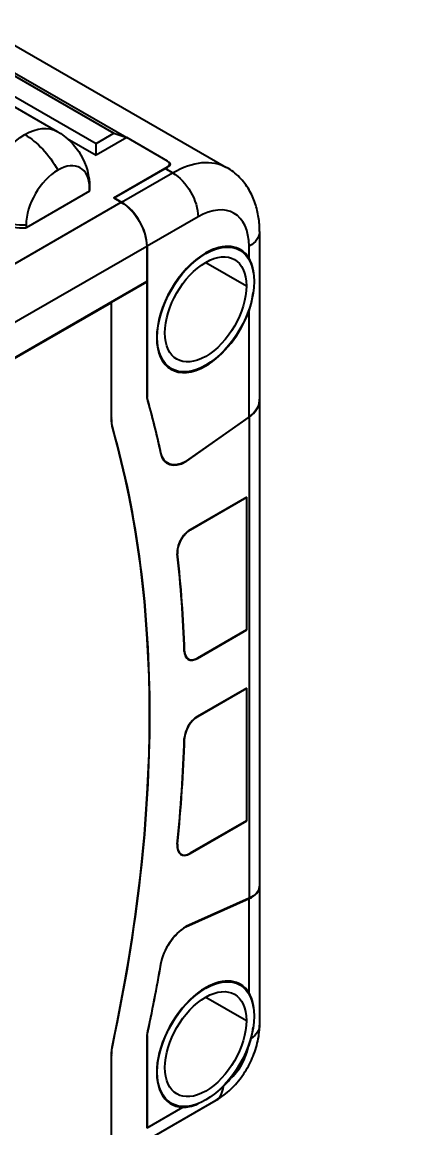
# Model space of a CAD drawing. Header units: millimetres. Extents: x -383313 to -161684, y -117025 to 99224.
# Drawn here: x -327472.3 to -327450.8, y 30512.6 to 30574.1 of the extents above; entities that cross this region are included whole.
import ezdxf

# ---------------------------------------------------------------- set-up
doc = ezdxf.new("R2010")
doc.units = ezdxf.units.MM
doc.header["$MEASUREMENT"] = 0
doc.layers.get('Defpoints').update_dxf_attribs({"color": 31})
doc.layers.add('001__КОНСТРУКТИВ__размеры внутр.', color=7, linetype='Continuous')
doc.layers.add('PV-2BB', color=7, linetype='Continuous')
doc.styles.add('PSTUDIO', font='arial.ttf')
doc.dimstyles.new('PS_TICK', dxfattribs={"dimscale": 100, "dimtxt": 2.5, "dimasz": 1, "dimexe": 2, "dimexo": 2, "dimgap": 1, "dimtad": 1, "dimdec": 0, "dimzin": 0, "dimdsep": 46, "dimtxsty": 'PSTUDIO', "dimblk": 'ARCHTICK', "dimcen": 2, "dimdle": 1.5, "dimse1": 1, "dimse2": 1, "dimadec": 0, "dimazin": 0, "dimtfac": 1, "dimtdec": 0, "dimtix": 1, "dimtmove": 1, "dimatfit": 3, "dimldrblk": 'ARCHTICK', "dimfxl": 1, "dimtolj": 1, "dimtzin": 0, "dimarcsym": 0})

# ---------------------------------------------------------------- blocks, each defined once
blk = doc.blocks.new('_ArchTick')
at = {"color": 0, "linetype": 'ByBlock', "const_width": 0.15}
blk.add_lwpolyline([(-0.5, -0.5), (0.5, 0.5)], dxfattribs=at)
blk = doc.blocks.new('*D235')
at = {"layer": '001__КОНСТРУКТИВ__размеры внутр.', "color": 0, "lineweight": -2, "ltscale": 100, "transparency": 16777216}
blk.add_line((-329738.953, 30479.019), (-327438.953, 30479.019), dxfattribs=at)
at = {"layer": 'Defpoints', "color": 0, "ltscale": 100, "transparency": 16777216}
for p in [(-329588.953, 31204.057), (-327588.953, 31204.057), (-327588.953, 30479.019)]:
    blk.add_point(p, dxfattribs=at)
at = {"layer": '001__КОНСТРУКТИВ__размеры внутр.', "color": 0, "lineweight": -2, "ltscale": 100, "transparency": 16777216, "xscale": 100, "yscale": 100, "zscale": 100, "rotation": 180}
blk.add_blockref('_ArchTick', (-329588.953, 30479.019), dxfattribs=at)
at = {"layer": '001__КОНСТРУКТИВ__размеры внутр.', "color": 0, "lineweight": -2, "ltscale": 100, "transparency": 16777216, "xscale": 100, "yscale": 100, "zscale": 100}
blk.add_blockref('_ArchTick', (-327588.953, 30479.019), dxfattribs=at)
at = {"layer": '001__КОНСТРУКТИВ__размеры внутр.', "color": 0, "ltscale": 100, "transparency": 16777216, "insert": (-328588.953, 30706.663), "char_height": 250, "attachment_point": 5, "style": 'PSTUDIO'}
blk.add_mtext('\\A1;2000', dxfattribs=at)
blk = doc.blocks.new('*U231')
at = {"layer": 'PV-2BB'}
for p, q in [((1325.649, 68.83, 1394.479), (1334.643, 64.333, 1398.976)), ((1332.856, 69.063, 1401.918), (1334.189, 66.396, 1400.585)), ((1333.349, 68.43, 1401.779), (1334.816, 65.496, 1400.312)), ((1334.237, 68.396, 1402.634), (1337.104, 62.663, 1399.767)), ((1333.816, 68.196, 1402.012), (1335.283, 65.263, 1400.546)), ((1324.913, 67.593, 1392.506), (1333.313, 63.393, 1396.706)), ((1334.243, 62.933, 1397.176), (1324.916, 67.596, 1392.512)), ((1334.643, 63.333, 1397.976), (1325.649, 67.83, 1393.479)), ((1334.016, 67.896, 1401.912), (1335.483, 64.963, 1400.446)), ((1334.305, 66.119, 1400.424), (1334.683, 65.363, 1400.046)), ((1332.519, 65.945, 1398.464), (1332.486, 65.911, 1398.397)), ((1334.146, 65.081, 1399.227), (1332.486, 65.911, 1398.397)), ((1334.683, 65.363, 1400.046), (1334.816, 65.496, 1400.312)), ((1334.816, 65.496, 1400.312), (1335.283, 65.263, 1400.546)), ((1335.483, 64.963, 1400.446), (1334.683, 65.363, 1400.046)), ((1335.283, 65.263, 1400.546), (1335.483, 64.963, 1400.446)), ((1334.146, 65.081, 1399.227), (1334.179, 65.115, 1399.294)), ((1334.189, 65.123, 1399.312), (1334.156, 65.09, 1399.246)), ((1336.016, 63.896, 1399.912), (1335.483, 64.963, 1400.446)), ((1334.543, 64.533, 1399.076), (1334.643, 64.333, 1398.976)), ((1334.543, 64.533, 1399.076), (1335.949, 63.83, 1399.779)), ((1334.549, 64.52, 1399.069), (1334.553, 64.523, 1399.076)), ((1334.553, 64.523, 1399.076), (1335.886, 63.856, 1399.742)), ((1334.553, 64.523, 1399.076), (1334.649, 64.33, 1398.979)), ((1334.649, 64.33, 1398.979), (1335.983, 63.663, 1399.646)), ((1335.983, 63.663, 1399.646), (1335.886, 63.856, 1399.742)), ((1335.949, 63.83, 1399.779), (1335.946, 63.826, 1399.771)), ((1336.024, 63.821, 1399.846), (1336.005, 63.802, 1399.807)), ((1332, 62.08, 1394.08), (1333.313, 63.393, 1396.706)), ((1332.006, 62.077, 1394.083), (1333.319, 63.39, 1396.709)), ((1334.649, 63.33, 1397.979), (1332.933, 61.613, 1394.547)), ((1333.313, 63.393, 1396.706), (1333.309, 63.4, 1396.709)), ((1333.316, 63.396, 1396.712), (1333.319, 63.39, 1396.709)), ((1333.319, 63.39, 1396.709), (1334.239, 62.93, 1397.169)), ((1334.643, 63.333, 1397.976), (1334.243, 62.933, 1397.176)), ((1335.983, 62.663, 1398.646), (1334.649, 63.33, 1397.979)), ((1334.239, 62.93, 1397.169), (1332.926, 61.616, 1394.542)), ((1334.236, 62.936, 1397.172), (1334.239, 62.93, 1397.169)), ((1332.003, 62.083, 1394.087), (1332.006, 62.077, 1394.083)), ((1333.809, 62.11, 1395.919), (1333.816, 62.096, 1395.912)), ((1331.906, 61.929, 1393.835), (1331.909, 61.923, 1393.832)), ((1335.616, 61.996, 1397.612), (1336.149, 60.93, 1397.079)), ((1332.93, 61.62, 1394.55), (1332.933, 61.613, 1394.547)), ((1333.733, 61.476, 1395.209), (1333.739, 61.463, 1395.202)), ((1336.42, 61.476, 1397.896), (1336.426, 61.463, 1397.889)), ((1337.023, 61.289, 1398.312), (1335.123, 59.389, 1394.512)), ((1336.514, 61.194, 1397.707), (1336.649, 61.33, 1397.979)), ((1334.436, 60.836, 1395.272), (1334.443, 60.823, 1395.266)), ((1336.436, 60.938, 1397.374), (1336.429, 60.93, 1397.36)), ((1332.561, 60.531, 1393.092), (1332.595, 60.464, 1393.059)), ((1332.574, 60.726, 1393.3), (1332.578, 60.717, 1393.296)), ((1334.715, 59.395, 1394.11), (1335.919, 60.599, 1396.517)), ((1332.962, 60.134, 1393.096), (1332.965, 60.128, 1393.093)), ((1332.965, 60.128, 1393.093), (1334.712, 59.392, 1394.104)), ((1334.715, 59.395, 1394.11), (1332.968, 60.131, 1393.099)), ((1334.712, 59.392, 1394.104), (1329.254, 53.934, 1383.188)), ((1335.118, 59.384, 1394.502), (1329.595, 53.861, 1383.456)), ((1335.106, 59.373, 1394.479), (1335.108, 59.375, 1394.483)), ((1331.758, 59.244, 1391.003), (1331.755, 59.251, 1391.006)), ((1332.273, 59.273, 1391.546), (1332.276, 59.266, 1391.542)), ((1333.749, 58.53, 1392.279), (1332.276, 59.266, 1391.542)), ((1333.759, 58.53, 1392.289), (1332.28, 59.27, 1391.549)), ((1333.749, 58.53, 1392.279), (1332.249, 57.03, 1389.279)), ((1332.253, 57.023, 1389.276), (1333.759, 58.53, 1392.289)), ((1333.746, 58.536, 1392.282), (1333.749, 58.53, 1392.279)), ((1333.749, 58.53, 1392.279), (1333.753, 58.533, 1392.286)), ((1329.386, 57.966, 1387.352), (1329.389, 57.96, 1387.349)), ((1330.777, 57.839, 1388.616), (1330.774, 57.846, 1388.62)), ((1330.788, 58.006, 1388.794), (1330.792, 57.999, 1388.791)), ((1330.958, 57.676, 1388.633), (1330.961, 57.669, 1388.63)), ((1330.958, 57.676, 1388.633), (1330.964, 57.672, 1388.636)), ((1330.961, 57.669, 1388.63), (1332.253, 57.023, 1389.276)), ((1332.249, 57.03, 1389.279), (1330.964, 57.672, 1388.636)), ((1329.804, 57.012, 1386.816), (1329.801, 57.018, 1386.819)), ((1330.294, 57.012, 1387.306), (1330.298, 57.006, 1387.303)), ((1331.583, 56.363, 1387.946), (1330.298, 57.006, 1387.303)), ((1331.593, 56.363, 1387.956), (1330.301, 57.009, 1387.31)), ((1332.249, 57.03, 1389.279), (1332.253, 57.023, 1389.276)), ((1331.583, 56.363, 1387.946), (1330.083, 54.863, 1384.946)), ((1330.086, 54.856, 1384.942), (1331.593, 56.363, 1387.956)), ((1331.579, 56.37, 1387.949), (1331.583, 56.363, 1387.946)), ((1331.583, 56.363, 1387.946), (1331.586, 56.366, 1387.952)), ((1328.463, 55.958, 1384.421), (1328.466, 55.952, 1384.418)), ((1328.423, 55.766, 1384.189), (1328.419, 55.773, 1384.192)), ((1328.603, 55.603, 1384.206), (1328.606, 55.596, 1384.202)), ((1328.603, 55.603, 1384.206), (1328.61, 55.6, 1384.209)), ((1328.606, 55.596, 1384.202), (1330.086, 54.856, 1384.942)), ((1330.083, 54.863, 1384.946), (1328.61, 55.6, 1384.209)), ((1323.716, 53.796, 1377.512), (1324.766, 54.846, 1379.611)), ((1323.723, 53.793, 1377.516), (1324.772, 54.842, 1379.615)), ((1324.769, 54.849, 1379.618), (1324.772, 54.842, 1379.615)), ((1324.943, 54.962, 1379.905), (1324.944, 54.959, 1379.903)), ((1326.773, 54.92, 1381.693), (1326.776, 54.914, 1381.69)), ((1327.684, 54.856, 1382.54), (1327.687, 54.85, 1382.537)), ((1327.687, 54.85, 1382.537), (1329.25, 53.931, 1383.181)), ((1329.254, 53.934, 1383.188), (1327.691, 54.853, 1382.544)), ((1330.083, 54.863, 1384.946), (1330.086, 54.856, 1384.942)), ((1325.693, 54.383, 1380.076), (1324.643, 53.333, 1377.976)), ((1325.696, 54.385, 1380.081), (1325.699, 54.379, 1380.078)), ((1325.699, 54.379, 1380.078), (1324.649, 53.33, 1377.979)), ((1325.476, 53.776, 1379.252), (1325.483, 53.763, 1379.246)), ((1329.59, 53.856, 1383.446), (1328.023, 52.289, 1380.312)), ((1328.18, 52.86, 1381.041), (1329.25, 53.931, 1383.181)), ((1329.596, 53.862, 1383.457), (1329.598, 53.864, 1383.462)), ((1327.283, 53.663, 1380.946), (1327.816, 52.596, 1380.412)), ((1324.316, 53.289, 1377.605), (1326.316, 52.289, 1378.605)), ((1324.649, 53.33, 1377.979), (1325.588, 52.86, 1378.448)), ((1325.399, 53.143, 1378.542), (1325.406, 53.13, 1378.535)), ((1328.086, 53.143, 1381.229), (1328.093, 53.13, 1381.222)), ((1325.935, 52.597, 1378.532), (1325.921, 52.604, 1378.525)), ((1328.103, 52.604, 1380.707), (1328.096, 52.597, 1380.693))]:
    blk.add_line(p, q, dxfattribs=at)
at = {"layer": 'PV-2BB', "extrusion": (0.57735, 0.57735, -0.57735)}
blk.add_arc((-895.565, 1713.801), 1.8, 120, 180, dxfattribs=at)
for centre, major_axis, ratio, start_param, end_param in [((1332.916, 66.396, 1399.312), (1.273, 0, 1.273), 0.57735, -2.356194, -0.785398), ((1332.916, 66.396, 1399.312), (1.273, 0, 1.273), 0.57735, -0.785398, 0), ((1332.916, 66.396, 1399.312), (0, -1.273, -1.273), 0.57735, -2.356194, -1.549185), ((1334.309, 64, 1398.309), (0, -0.707, -0.707), 0.57735, -2.356194, -0.785398), ((1334.886, 62.856, 1397.742), (2.121, 0, 2.121), 0.57735, -0.785398, -0.748723), ((1335.649, 63.33, 1398.979), (0, -0.707, -0.707), 0.57735, -2.356194, -0.785398), ((1334.983, 62.663, 1397.646), (2.121, 0, 2.121), 0.57735, -0.785398, 0), ((1335.083, 61.463, 1396.546), (1.344, 0, 1.344), 0.57735, -2.356194, 0.785398), ((1332.933, 61.613, 1394.547), (0.99, 0, 0.99), 0.57735, -2.630919, -2.356194), ((1333, 61.58, 1394.58), (1.054, 0, 1.054), 0.57735, -2.630919, -2.356194), ((1335.083, 61.463, 1396.546), (-1.344, 0, -1.344), 0.57735, -2.356194, 0.785398), ((1335.083, 61.463, 1396.546), (1.131, 0, 1.131), 0.57735, -2.356194, 0.785398), ((1335.083, 61.463, 1396.546), (-1.131, 0, -1.131), 0.57735, -2.356194, 0.785398), ((1303.649, 70.83, 1374.479), (-28.277, 0, -28.277), 0.57735, -2.630953, -2.575557), ((1336.316, 61.996, 1398.312), (0.707, -0.707), 0.57735, 0, 0.785398), ((1333.302, 60.464, 1393.766), (-0.707, 0, -0.707), 0.57735, -0.785398, 0.566036), ((1334.382, 60.062, 1394.444), (0.75, -0.661, 0.088), 0.636966, 0.101831, 0.854246), ((1327.354, 54.516, 1381.87), (0.707, 0, 0.707), 0.57735, -2.136832, -0.785398), ((1325.699, 54.379, 1380.078), (0.99, 0, 0.99), 0.57735, -2.356194, -2.08147), ((1325.766, 54.346, 1380.111), (1.054, 0, 1.054), 0.57735, -2.356194, -2.08147), ((1303.649, 70.83, 1374.479), (-28.277, 0, -28.277), 0.57735, -2.136832, -2.081436), ((1326.749, 53.13, 1379.879), (1.344, 0, 1.344), 0.57735, -2.356194, 0.785398), ((1326.749, 53.13, 1379.879), (1.131, 0, 1.131), 0.57735, -2.356194, 0.785398), ((1328.92, 54.601, 1383.521), (0.671, -0.742, -0.071), 0.510483, -0.011282, 0.741134), ((1328.895, 54.575, 1383.47), (0.707, -0.707), 0.57735, 0.018462, 0.032982), ((1326.749, 53.13, 1379.879), (-1.344, 0, -1.344), 0.57735, -2.356194, 0.785398), ((1326.749, 53.13, 1379.879), (-1.131, 0, -1.131), 0.57735, -2.356194, 0.785398), ((1327.316, 52.996, 1380.312), (0.707, -0.707), 0.57735, 0, 0.697437)]:
    blk.add_ellipse(centre, major_axis=major_axis, ratio=ratio, start_param=start_param, end_param=end_param, dxfattribs=at)
at = {"layer": 'PV-2BB', "extrusion": (-0.57735, -0.57735, 0.57735)}
for centre, major_axis, ratio, start_param, end_param in [((1332.916, 66.396, 1399.312), (1.273, -1.273), 0.57735, -2.356194, -1.549185), ((1332.883, 66.363, 1399.246), (1.273, -1.273), 0.57735, -2.356194, -1.549185), ((1333.349, 65.53, 1398.879), (-0.88, 0, -0.88), 0.57735, -2.356194, -0.785398), ((1333.349, 65.53, 1398.879), (0.88, 0, 0.88), 0.57735, -0.785398, 0.785398), ((1332.883, 66.363, 1399.246), (1.273, -1.273), 0.57735, -0.021612, 0), ((1332.916, 66.396, 1399.312), (1.273, -1.273), 0.57735, -0.021612, 0), ((1334.316, 63.996, 1398.312), (0, 0.707, 0.707), 0.57735, -2.356194, -0.785398), ((1335.883, 63.963, 1399.846), (0.141, -0.141), 0.57735, -0.785398, 0.785398), ((1335.083, 61.463, 1396.546), (-1.358, 0, -1.358), 0.57735, -2.356194, 0.785398), ((1335.316, 61.996, 1397.312), (1.414, 0, 1.414), 0.57735, -0.785398, 0.785398), ((1335.076, 61.476, 1396.552), (-1.344, 0, -1.344), 0.57735, -0.780149, 0), ((1335.076, 61.476, 1396.552), (1.344, 0, 1.344), 0.57735, 0, 0.780149), ((1335.083, 61.463, 1396.546), (1.358, 0, 1.358), 0.57735, -0.301992, 0.785398), ((1303.649, 70.83, 1374.479), (27.294, 0, 27.294), 0.57735, -1.060123, -0.510674), ((1303.716, 70.796, 1374.512), (27.231, 0, 27.231), 0.57735, -0.785398, -0.510674), ((1303.649, 70.83, 1374.479), (28.284, 0, 28.284), 0.57735, -0.566036, -0.510674), ((1335.076, 61.476, 1396.552), (-1.358, 0, -1.358), 0.57735, 0.007366, 0.785398), ((1335.076, 61.476, 1396.552), (1.358, 0, 1.358), 0.57735, -0.637352, -0.007366), ((1335.076, 61.476, 1396.552), (1.358, 0, 1.358), 0.57735, -2.356194, -2.350972), ((1333.302, 60.464, 1393.766), (-0.714, 0, -0.714), 0.57735, -0.566036, 0.785947), ((1335.083, 61.463, 1396.546), (1.358, 0, 1.358), 0.57735, -2.356194, -1.268805), ((1332.11, 59.1, 1391.209), (-0.361, 0, -0.361), 0.57735, -2.356194, -0.661626), ((1332.11, 59.1, 1391.209), (-0.354, 0, -0.354), 0.57735, -2.356194, -0.661626), ((1334.378, 60.059, 1394.437), (0.75, -0.661, 0.088), 0.636966, -0.854246, -0.101831), ((1334.404, 60.084, 1394.488), (0.707, -0.707), 0.57735, -0.032982, -0.018462), ((1303.649, 70.83, 1374.479), (28.277, 0, 28.277), 0.57735, -0.748353, -0.661626), ((1303.646, 70.836, 1374.482), (28.284, 0, 28.284), 0.57735, -0.748353, -0.661626), ((1303.649, 70.83, 1374.479), (28.284, 0, 28.284), 0.57735, -0.748353, -0.661626), ((1332.106, 59.106, 1391.212), (-0.354, 0, -0.354), 0.57735, -0.775448, -0.661626), ((1303.716, 70.796, 1374.512), (27.231, 0, 27.231), 0.57735, -1.060123, -0.785398), ((1331.131, 57.839, 1388.97), (-0.361, 0, -0.361), 0.57735, -0.748353, 0.785398), ((1331.131, 57.839, 1388.97), (-0.354, 0, -0.354), 0.57735, -0.748353, 0.785398), ((1331.128, 57.846, 1388.973), (-0.354, 0, -0.354), 0.57735, -0.748353, 0), ((1331.128, 57.846, 1388.973), (-0.361, 0, -0.361), 0.57735, 0.013865, 0.785398), ((1303.649, 70.83, 1374.479), (28.277, 0, 28.277), 0.57735, -0.909171, -0.822444), ((1303.649, 70.83, 1374.479), (28.284, 0, 28.284), 0.57735, -0.909171, -0.822444), ((1330.131, 56.839, 1386.97), (-0.361, 0, -0.361), 0.57735, -2.356194, -0.822444), ((1330.131, 56.839, 1386.97), (-0.354, 0, -0.354), 0.57735, -2.356194, -0.822444), ((1328.776, 55.766, 1384.542), (-0.361, 0, -0.361), 0.57735, -0.909171, 0.785398), ((1328.773, 55.773, 1384.546), (-0.354, 0, -0.354), 0.57735, -0.775448, 0), ((1328.776, 55.766, 1384.542), (-0.354, 0, -0.354), 0.57735, -0.909171, 0.785398), ((1328.773, 55.773, 1384.546), (-0.361, 0, -0.361), 0.57735, 0.013865, 0.785398), ((1327.354, 54.516, 1381.87), (-0.714, 0, -0.714), 0.57735, -2.356743, -1.004761), ((1303.649, 70.83, 1374.479), (28.284, 0, 28.284), 0.57735, -1.060123, -1.004761), ((1326.749, 53.13, 1379.879), (-1.358, 0, -1.358), 0.57735, -2.356194, 0.301992), ((1326.743, 53.143, 1379.886), (-1.344, 0, -1.344), 0.57735, -0.780149, 0), ((1326.743, 53.143, 1379.886), (1.344, 0, 1.344), 0.57735, 0, 0.780149), ((1326.749, 53.13, 1379.879), (1.358, 0, 1.358), 0.57735, -0.301992, 0.785398), ((1328.917, 54.597, 1383.514), (0.671, -0.742, -0.071), 0.510483, -0.741134, 0.011282), ((1326.743, 53.143, 1379.886), (-1.358, 0, -1.358), 0.57735, 0.007366, 0.637352), ((1326.743, 53.143, 1379.886), (1.358, 0, 1.358), 0.57735, -0.637352, -0.007366), ((1326.316, 52.996, 1379.312), (0, -0.707, -0.707), 0.57735, 0, 0.697437), ((1326.749, 53.13, 1379.879), (1.358, 0, 1.358), 0.57735, -1.838105, -1.303488), ((1326.983, 52.663, 1379.646), (0.707, 0, 0.707), 0.57735, -2.102663, -1.03893)]:
    blk.add_ellipse(centre, major_axis=major_axis, ratio=ratio, start_param=start_param, end_param=end_param, dxfattribs=at)
at = {"layer": 'PV-2BB'}
for points, knots in [([(1336.03, 63.861, 1399.891), (1336.033, 63.852, 1399.885), (1336.036, 63.843, 1399.879), (1336.038, 63.823, 1399.861), (1336.036, 63.813, 1399.849), (1336.025, 63.803, 1399.828), (1336.016, 63.8, 1399.816), (1335.991, 63.804, 1399.795), (1335.975, 63.81, 1399.785), (1335.959, 63.819, 1399.778)], [-0.05727375, -0.05727375, -0.05727375, -0.05727375, -0.05277285, -0.05277285, -0.04523624, -0.04523624, -0.03768758, -0.03768758, -0.03013892, -0.03013892, -0.03013892, -0.03013892]), ([(1337.023, 61.289, 1398.312), (1337.077, 61.343, 1398.419), (1337.124, 61.402, 1398.526), (1337.203, 61.537, 1398.74), (1337.235, 61.611, 1398.846), (1337.279, 61.778, 1399.057), (1337.291, 61.87, 1399.161), (1337.289, 62.072, 1399.361), (1337.274, 62.183, 1399.456), (1337.213, 62.416, 1399.629), (1337.166, 62.54, 1399.705), (1337.104, 62.663, 1399.767)], [3.1415927, 3.1415927, 3.1415927, 3.1415927, 3.2986723, 3.2986723, 3.4557519, 3.4557519, 3.6128316, 3.6128316, 3.7699112, 3.7699112, 3.9269908, 3.9269908, 3.9269908, 3.9269908]), ([(1336.436, 60.938, 1397.374), (1336.469, 60.986, 1397.454), (1336.493, 61.037, 1397.53), (1336.512, 61.125, 1397.637), (1336.515, 61.159, 1397.673), (1336.514, 61.194, 1397.707)], [0.02776074, 0.02776074, 0.02776074, 0.02776074, 0.06640779, 0.06640779, 0.08875154, 0.08875154, 0.08875154, 0.08875154]), ([(1335.919, 60.599, 1396.517), (1335.975, 60.612, 1396.587), (1336.028, 60.63, 1396.658), (1336.125, 60.673, 1396.798), (1336.169, 60.697, 1396.866), (1336.21, 60.723, 1396.933)], [-0.90060816, -0.90060816, -0.90060816, -0.90060816, -0.8740277, -0.8740277, -0.84830231, -0.84830231, -0.84830231, -0.84830231]), ([(1335.108, 59.375, 1394.483), (1335.112, 59.378, 1394.489), (1335.115, 59.381, 1394.496), (1335.119, 59.385, 1394.504), (1335.12, 59.386, 1394.505), (1335.121, 59.387, 1394.507)], [0.440340209, 0.440340209, 0.440340209, 0.440340209, 0.442718491, 0.442718491, 0.443368834, 0.443368834, 0.443368834, 0.443368834]), ([(1325.588, 52.86, 1378.448), (1325.629, 52.818, 1378.447), (1325.673, 52.779, 1378.451), (1325.782, 52.693, 1378.475), (1325.85, 52.647, 1378.497), (1325.921, 52.604, 1378.525)], [0.18242135, 0.18242135, 0.18242135, 0.18242135, 0.20900181, 0.20900181, 0.24308583, 0.24308583, 0.24308583, 0.24308583]), ([(1328.103, 52.604, 1380.707), (1328.135, 52.652, 1380.788), (1328.159, 52.704, 1380.863), (1328.178, 52.792, 1380.97), (1328.181, 52.825, 1381.006), (1328.18, 52.86, 1381.041)], [0.02776074, 0.02776074, 0.02776074, 0.02776074, 0.06640779, 0.06640779, 0.08875154, 0.08875154, 0.08875154, 0.08875154]), ([(1326.316, 52.289, 1378.605), (1326.46, 52.217, 1378.677), (1326.598, 52.165, 1378.763), (1326.863, 52.088, 1378.951), (1326.991, 52.063, 1379.054), (1327.236, 52.039, 1379.275), (1327.353, 52.039, 1379.392), (1327.574, 52.063, 1379.637), (1327.677, 52.088, 1379.765), (1327.866, 52.165, 1380.031), (1327.951, 52.217, 1380.168), (1328.023, 52.289, 1380.312)], [1.570796, 1.570796, 1.570796, 1.570796, 1.884956, 1.884956, 2.199115, 2.199115, 2.513274, 2.513274, 2.827433, 2.827433, 3.141593, 3.141593, 3.141593, 3.141593]), ([(1326.362, 52.39, 1378.752), (1326.44, 52.359, 1378.799), (1326.52, 52.331, 1378.851), (1326.607, 52.306, 1378.913), (1326.613, 52.305, 1378.917), (1326.619, 52.303, 1378.922)], [0.58294838, 0.58294838, 0.58294838, 0.58294838, 0.61318814, 0.61318814, 0.61549397, 0.61549397, 0.61549397, 0.61549397]), ([(1327.707, 52.303, 1380.01), (1327.711, 52.305, 1380.016), (1327.715, 52.306, 1380.022), (1327.777, 52.331, 1380.108), (1327.829, 52.359, 1380.188), (1327.876, 52.39, 1380.266)], [1.02484709, 1.02484709, 1.02484709, 1.02484709, 1.02715292, 1.02715292, 1.05739268, 1.05739268, 1.05739268, 1.05739268])]:
    blk.add_open_spline(points, degree=3, knots=knots, dxfattribs=at)
for points in [[(1335.123, 59.389, 1394.512), (1335.118, 59.383, 1394.501), (1335.112, 59.378, 1394.49), (1335.106, 59.373, 1394.479)], [(1329.591, 53.857, 1383.448), (1329.591, 53.857, 1383.447), (1329.59, 53.856, 1383.447), (1329.59, 53.856, 1383.446)], [(1329.593, 53.86, 1383.453), (1329.594, 53.86, 1383.454), (1329.595, 53.861, 1383.456), (1329.596, 53.862, 1383.457)], [(1326.619, 52.303, 1378.922), (1326.689, 52.283, 1378.972), (1326.758, 52.268, 1379.027), (1326.827, 52.257, 1379.084)], [(1327.544, 52.257, 1379.801), (1327.602, 52.268, 1379.87), (1327.656, 52.283, 1379.939), (1327.707, 52.303, 1380.01)]]:
    blk.add_open_spline(points, degree=3, dxfattribs=at)

msp = doc.modelspace()

# ---------------------------------------------------------------- block references
at = {"layer": 'PV-2BB', "extrusion": (0, 0.816497, 0.57735), "xscale": 2, "yscale": 2, "zscale": 2, "rotation": 225}
msp.add_blockref('*U231', (329263.28459, -15667.71941, 22157.50128), dxfattribs=at)

# ---------------------------------------------------------------- dimensions: what is measured, and where the dimension line sits
at = {"layer": '001__КОНСТРУКТИВ__размеры внутр.', "ltscale": 100}
dim = msp.add_linear_dim(base=(-327588.95318, 30479.01929), p1=(-329588.95318, 31204.05688), p2=(-327588.95318, 31204.05688), dimstyle='PS_TICK', dxfattribs=at)
dim.commit()
dim.dimension.update_dxf_attribs({"geometry": '*D235', "text_midpoint": (-328588.95318, 30706.66254)})

doc.saveas('drawing.dxf')
